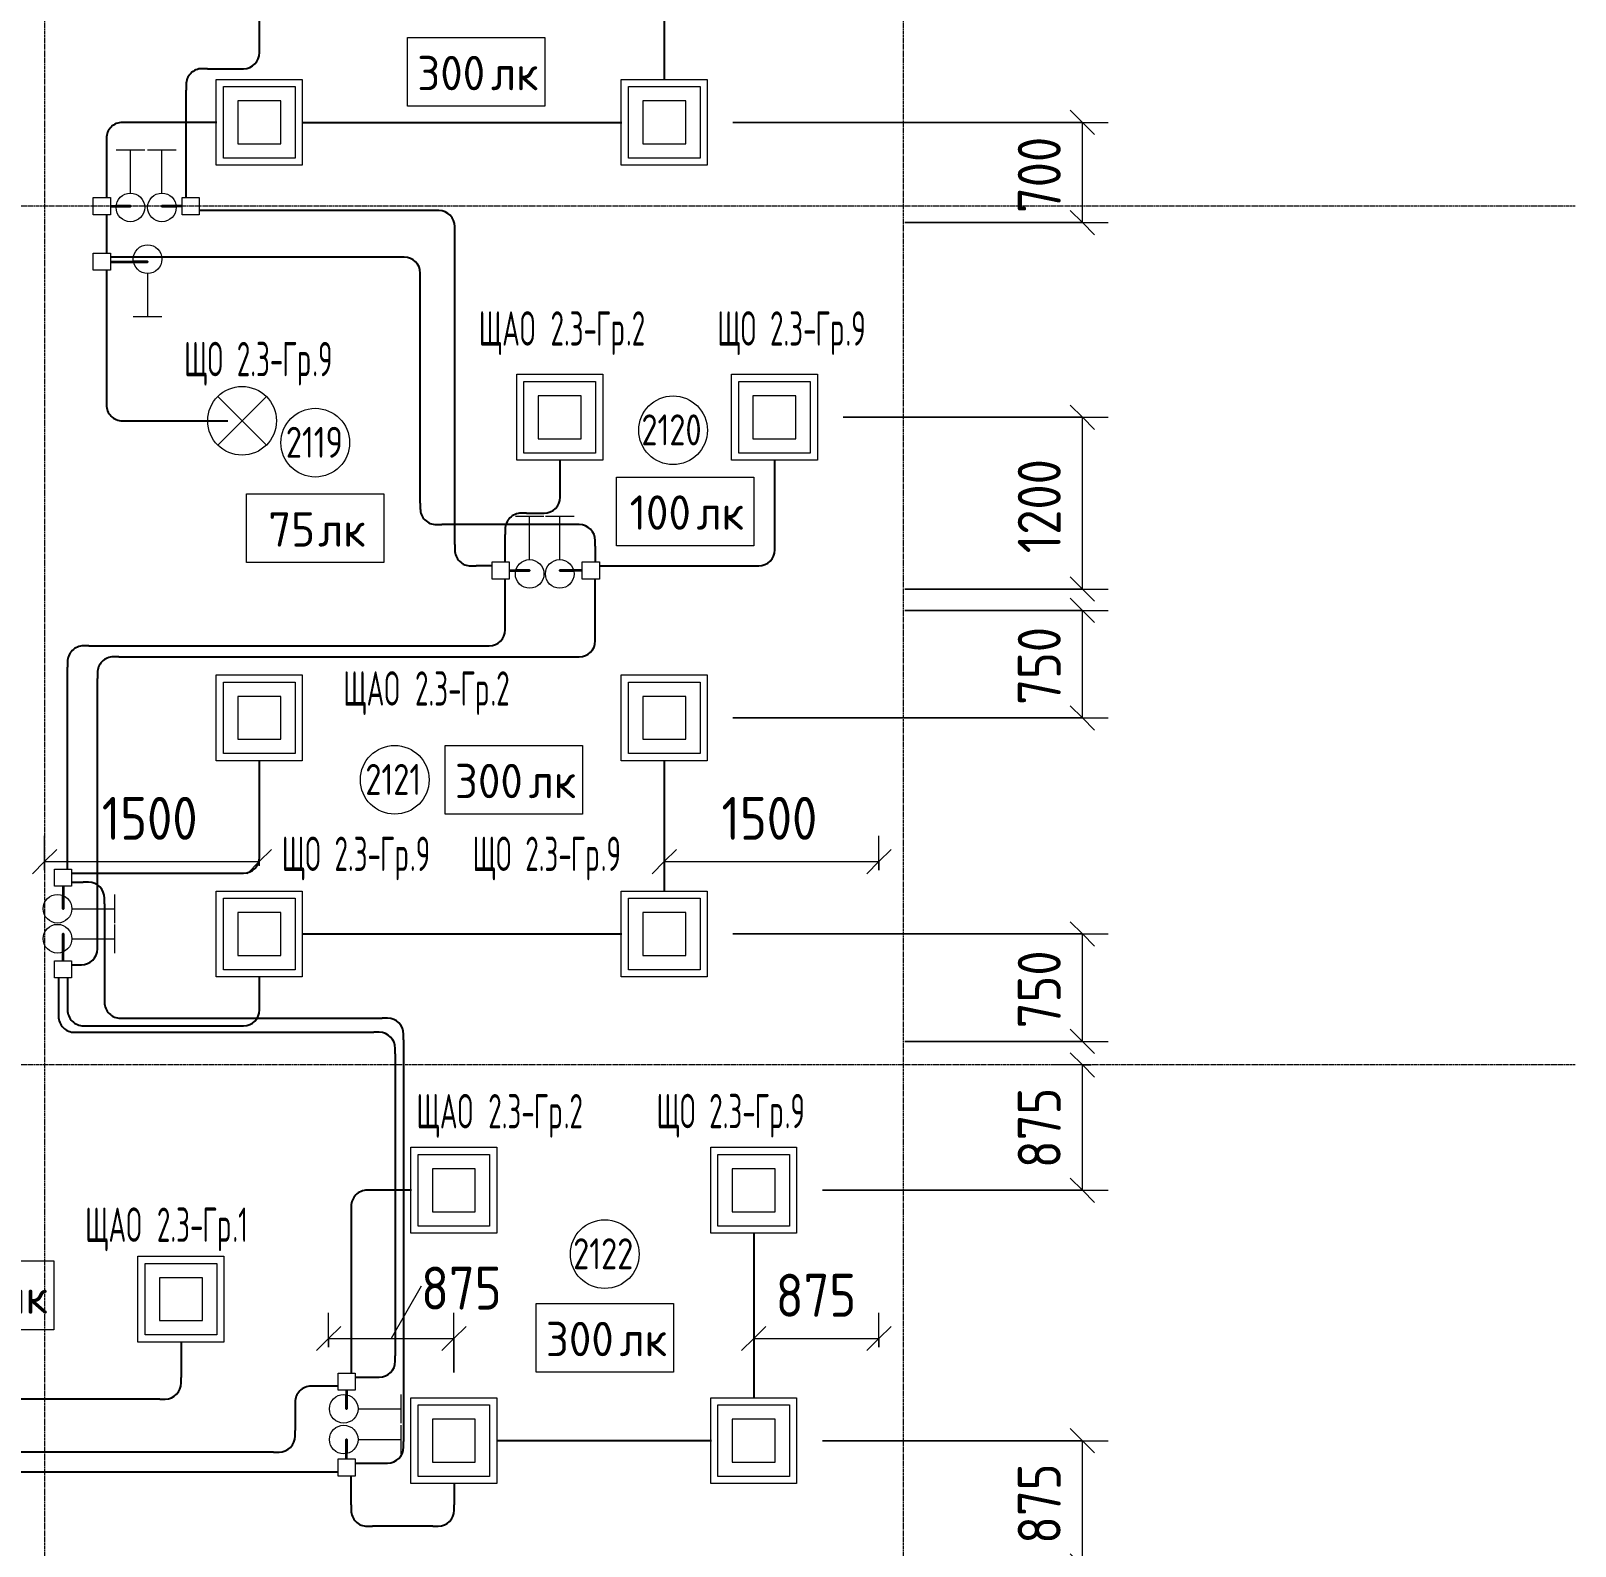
# Model space of a CAD drawing. Header units: millimetres. Extents: x -4730 to 98194, y -4296 to 93388.
# Drawn here: x 87405 to 98194, y 43139 to 53724 of the extents above; entities that cross this region are included whole.
import ezdxf

# ---------------------------------------------------------------- set-up
doc = ezdxf.new("R2010")
doc.units = ezdxf.units.MM
doc.linetypes.add('Линия сетки', pattern=[22.225, 12.7, -3.175, 3.175, -3.175])
for name, color, linetype, lineweight, true_color in [('Короба', 7, 'Continuous', 25, 0x008000), ('Соединительные детали коробов', 7, 'Continuous', 25, 0x008000), ('Типовые аннотации', 5, 'Continuous', 18, 0x0000ff)]:
    doc.layers.add(name, color=color, linetype=linetype, lineweight=lineweight, true_color=true_color)
for name, color, linetype, lineweight in [('Марки помещений', 7, 'Continuous', 9), ('Марки силовых электроприборов', 7, 'Continuous', 9), ('Оси', 7, 'Continuous', 9), ('Провода', 7, 'Continuous', 35), ('Размеры', 7, 'Continuous', 9), ('Размеры-120', 7, 'Continuous', 9)]:
    doc.layers.add(name, color=color, linetype=linetype, lineweight=lineweight)
doc.styles.add('GOST Common', font='GOST_Common.ttf', dxfattribs={"width": 0.6, "height": 240})
doc.styles.add('GOST Common_2', font='GOST_Common.ttf', dxfattribs={"height": 240})
doc.styles.add('GOST Common_3', font='GOST_Common.ttf', dxfattribs={"width": 0.9, "height": 300})
doc.styles.add('GOST Common_4', font='GOST_Common.ttf', dxfattribs={"width": 0.8, "height": 216})
doc.dimstyles.new('ADSK_Проверочный', dxfattribs={"dimscale": 304.8, "dimtxt": 301.714499, "dimasz": 0.556693, "dimexe": 0.590551, "dimexo": 0.590551, "dimgap": 0.19685, "dimtad": 1, "dimdec": 3, "dimrnd": 0.001, "dimdsep": 46, "dimtxsty": 'GOST Common_3', "dimblk1": 'OBLIQUE', "dimblk2": 'OBLIQUE', "dimsah": 1, "dimcen": 0.09, "dimazin": 0, "dimtfac": 1, "dimtdec": 4, "dimtix": 1, "dimtmove": 0, "dimatfit": 3, "dimfxl": 1, "dimtvp": 1, "dimtolj": 1, "dimtzin": 0, "dimarcsym": 2})
doc.dimstyles.new('ADSK_Проверочный_2', dxfattribs={"dimscale": 304.8, "dimtxt": 301.714499, "dimasz": 0.556693, "dimexe": 0.590551, "dimexo": 0.590551, "dimgap": 0.19685, "dimtad": 1, "dimdec": 3, "dimrnd": 0.001, "dimdsep": 46, "dimtxsty": 'GOST Common_3', "dimblk1": 'OBLIQUE', "dimblk2": 'OBLIQUE', "dimsah": 1, "dimcen": 0.09, "dimazin": 0, "dimtfac": 1, "dimtdec": 4, "dimtix": 1, "dimtmove": 1, "dimatfit": 3, "dimfxl": 1, "dimtvp": 1, "dimtolj": 1, "dimtzin": 0, "dimarcsym": 2})

# ---------------------------------------------------------------- blocks, each defined once
blk = doc.blocks.new('M_Короб_ отвод - Плоский торец - ПВХ - Стандартная-2386742-2-й этаж')
at = {"layer": 'Соединительные детали коробов'}
for p, q in [((0, 111.95), (0, 150.05)), ((-150.05, 0), (-111.95, 0))]:
    blk.add_line(p, q, dxfattribs=at)
blk.add_arc((-111.95, 111.95), 111.95, 270, 0, dxfattribs=at)
blk = doc.blocks.new('DIMBLOCK243-2-й этаж')
at = {"layer": 'Размеры-120'}
for p, q in [((94752, 46500), (94667, 46585)), ((94812, 46500), (94572, 46500)), ((94752, 45625), (94752, 46500)), ((94752, 46500), (94837, 46415)), ((94752, 46500), (94812, 46500)), ((94752, 45625), (94667, 45710)), ((92935, 45625), (94932, 45625)), ((94752, 45625), (92935, 45625)), ((94752, 45625), (94837, 45540))]:
    blk.add_line(p, q, dxfattribs=at)
at = {"layer": 'Размеры-120', "color": 0, "insert": (94300, 45779), "char_height": 300, "width": 681.16, "attachment_point": 1, "rotation": 90, "line_spacing_factor": 1.022761, "style": 'GOST Common_3'}
blk.add_mtext('875', dxfattribs=at)
blk = doc.blocks.new('_Oblique')
at = {"color": 0, "linetype": 'ByBlock', "lineweight": -2}
blk.add_line((-0.5, -0.5), (0.5, 0.5), dxfattribs=at)
blk = doc.blocks.new('DIMBLOCK244-2-й этаж')
at = {"layer": 'Размеры-120'}
for p, q in [((94752, 43875), (94667, 43960)), ((92935, 43875), (94932, 43875)), ((94752, 43875), (92935, 43875)), ((94752, 43000), (94752, 43875)), ((94752, 43875), (94837, 43790)), ((94752, 43000), (94667, 43085)), ((94812, 43000), (94572, 43000)), ((94752, 43000), (94837, 42915)), ((94752, 43000), (94812, 43000))]:
    blk.add_line(p, q, dxfattribs=at)
at = {"layer": 'Размеры-120', "color": 0, "insert": (94300, 43154), "char_height": 300, "width": 681.16, "attachment_point": 1, "rotation": 90, "line_spacing_factor": 1.022761, "style": 'GOST Common_3'}
blk.add_mtext('875', dxfattribs=at)
blk = doc.blocks.new('DIMBLOCK245-2-й этаж')
at = {"layer": 'Размеры-120'}
for p, q in [((92455, 44352), (92455, 44769)), ((92455, 44589), (92540, 44674)), ((93330, 44529), (93330, 44769)), ((93330, 44589), (93415, 44674)), ((92455, 44589), (92370, 44505)), ((92455, 44589), (93330, 44589)), ((92455, 44589), (92455, 44352)), ((93330, 44589), (93245, 44505)), ((93330, 44589), (93330, 44529))]:
    blk.add_line(p, q, dxfattribs=at)
at = {"layer": 'Размеры-120', "color": 0, "insert": (92609, 45041), "char_height": 300, "width": 681.16, "attachment_point": 1, "line_spacing_factor": 1.022761, "style": 'GOST Common_3'}
blk.add_mtext('875', dxfattribs=at)
blk = doc.blocks.new('DIMBLOCK246-2-й этаж')
at = {"layer": 'Размеры-120'}
for p, q in [((90131, 44955), (89922, 44589)), ((90131, 44955), (90131, 44955)), ((89485, 44529), (89485, 44769)), ((89485, 44589), (89570, 44674)), ((90360, 44352), (90360, 44769)), ((90360, 44589), (90445, 44674)), ((89485, 44589), (89400, 44505)), ((89485, 44589), (90360, 44589)), ((89485, 44589), (89485, 44529)), ((90360, 44589), (90275, 44505)), ((90360, 44589), (90360, 44352))]:
    blk.add_line(p, q, dxfattribs=at)
at = {"layer": 'Размеры-120', "color": 0, "insert": (90131, 45091), "char_height": 300, "width": 681.16, "attachment_point": 1, "line_spacing_factor": 1.022761, "style": 'GOST Common_3'}
blk.add_mtext('875', dxfattribs=at)
blk = doc.blocks.new('DIMBLOCK247-2-й этаж')
at = {"layer": 'Размеры-120'}
for p, q in [((91830, 47892), (91830, 48101)), ((93330, 47861), (93330, 48101)), ((91830, 47921), (91745, 47836)), ((91830, 47921), (91915, 48006)), ((91830, 47921), (93330, 47921)), ((91830, 47921), (91830, 47892)), ((93330, 47921), (93245, 47836)), ((93330, 47921), (93415, 48006)), ((93330, 47921), (93330, 47861))]:
    blk.add_line(p, q, dxfattribs=at)
at = {"layer": 'Размеры-120', "color": 0, "insert": (92230, 48373), "char_height": 300, "width": 840.71, "attachment_point": 1, "line_spacing_factor": 1.022761, "style": 'GOST Common_3'}
blk.add_mtext('1500', dxfattribs=at)
blk = doc.blocks.new('DIMBLOCK248-2-й этаж')
at = {"layer": 'Размеры-120'}
for p, q in [((87500, 47861), (87500, 48101)), ((89000, 47892), (89000, 48101)), ((87500, 47921), (87415, 47836)), ((87500, 47921), (87585, 48006)), ((87500, 47921), (89000, 47921)), ((87500, 47921), (87500, 47861)), ((89000, 47921), (88915, 47836)), ((89000, 47921), (89085, 48006)), ((89000, 47921), (89000, 47892))]:
    blk.add_line(p, q, dxfattribs=at)
at = {"layer": 'Размеры-120', "color": 0, "insert": (87900, 48373), "char_height": 300, "width": 840.71, "attachment_point": 1, "line_spacing_factor": 1.022761, "style": 'GOST Common_3'}
blk.add_mtext('1500', dxfattribs=at)
blk = doc.blocks.new('DIMBLOCK249-2-й этаж')
at = {"layer": 'Размеры-120'}
for p, q in [((94752, 47415), (94667, 47500)), ((92310, 47415), (94932, 47415)), ((94752, 47415), (92310, 47415)), ((94752, 46665), (94752, 47415)), ((94752, 47415), (94837, 47330)), ((94752, 46665), (94667, 46750)), ((93510, 46665), (94932, 46665)), ((94752, 46665), (93510, 46665)), ((94752, 46665), (94837, 46580))]:
    blk.add_line(p, q, dxfattribs=at)
at = {"layer": 'Размеры-120', "color": 0, "insert": (94300, 46756), "char_height": 300, "width": 681.16, "attachment_point": 1, "rotation": 90, "line_spacing_factor": 1.022761, "style": 'GOST Common_3'}
blk.add_mtext('750', dxfattribs=at)
blk = doc.blocks.new('DIMBLOCK250-2-й этаж')
at = {"layer": 'Размеры-120'}
for p, q in [((94752, 49675), (94667, 49760)), ((93510, 49675), (94932, 49675)), ((94752, 49675), (93510, 49675)), ((94752, 48925), (94752, 49675)), ((94752, 49675), (94837, 49590)), ((94752, 48925), (94667, 49010)), ((92310, 48925), (94932, 48925)), ((94752, 48925), (92310, 48925)), ((94752, 48925), (94837, 48840))]:
    blk.add_line(p, q, dxfattribs=at)
at = {"layer": 'Размеры-120', "color": 0, "insert": (94300, 49016), "char_height": 300, "width": 681.16, "attachment_point": 1, "rotation": 90, "line_spacing_factor": 1.022761, "style": 'GOST Common_3'}
blk.add_mtext('750', dxfattribs=at)
blk = doc.blocks.new('DIMBLOCK251-2-й этаж')
at = {"layer": 'Размеры-120'}
for p, q in [((94752, 51025), (94667, 51110)), ((93080, 51025), (94932, 51025)), ((94752, 51025), (93080, 51025)), ((94752, 49825), (94752, 51025)), ((94752, 51025), (94837, 50940)), ((94752, 49825), (94667, 49910)), ((93510, 49825), (94932, 49825)), ((94752, 49825), (93510, 49825)), ((94752, 49825), (94837, 49740))]:
    blk.add_line(p, q, dxfattribs=at)
at = {"layer": 'Размеры-120', "color": 0, "insert": (94300, 50075), "char_height": 300, "width": 840.71, "attachment_point": 1, "rotation": 90, "line_spacing_factor": 1.022761, "style": 'GOST Common_3'}
blk.add_mtext('1200', dxfattribs=at)
blk = doc.blocks.new('DIMBLOCK252-2-й этаж')
at = {"layer": 'Размеры-120'}
for p, q in [((94752, 53085), (94667, 53170)), ((92310, 53085), (94932, 53085)), ((94752, 53085), (92310, 53085)), ((94752, 52385), (94752, 53085)), ((94752, 53085), (94837, 53000)), ((94752, 52385), (94667, 52470)), ((93510, 52385), (94932, 52385)), ((94752, 52385), (93510, 52385)), ((94752, 52385), (94837, 52300))]:
    blk.add_line(p, q, dxfattribs=at)
at = {"layer": 'Размеры-120', "color": 0, "insert": (94300, 52451), "char_height": 300, "width": 681.16, "attachment_point": 1, "rotation": 90, "line_spacing_factor": 1.022761, "style": 'GOST Common_3'}
blk.add_mtext('700', dxfattribs=at)
blk = doc.blocks.new('Морка помещения_освещённость_ - Морка помещения_освещённость_-1484368-2-й этаж')
at = {"layer": 'Марки помещений', "color": 190, "true_color": 0x8000ff}
for p, q in [((-4, 0), (-4, 4)), ((-4, 4), (4, 4)), ((4, 4), (4, 0)), ((4, 0), (-4, 0))]:
    blk.add_line(p, q, dxfattribs=at)
blk = doc.blocks.new('ADSK_Марка_Помещение_1_ГОСТ21-501-2011 - Номер-85995-2-й этаж')
at = {"layer": 'Марки помещений'}
blk.add_circle((0, 0), 2, dxfattribs=at)

msp = doc.modelspace()

# ---------------------------------------------------------------- linework, layer by layer
at = {"layer": 'Короба'}
for p, q in [((89002.264, 53610.05), (89002.264, 54172.5)), ((91832.264, 53382.5), (91832.264, 54172.5)), ((88639.155, 53460), (88852.214, 53460)), ((88489.105, 52560), (88489.105, 53309.95)), ((88704.764, 53085), (88082.155, 53085)), ((89299.764, 53085), (91534.764, 53085)), ((87932.105, 52934.95), (87932.105, 52560)), ((87932.105, 52440), (87932.105, 52171.5858)), ((90216.6905, 52468.5), (88580.605, 52468.5)), ((90366.7405, 50136.3652), (90366.7405, 52318.45)), ((89975.1905, 52143.0858), (87960.605, 52143.0858)), ((87932.105, 52051.5858), (87932.105, 51150.05)), ((90125.2405, 50424.8652), (90125.2405, 51993.0358)), ((88082.155, 51000), (88780, 51000)), ((91102.264, 50504.8652), (91102.264, 50727.5)), ((92602.264, 50136.3652), (92602.264, 50727.5)), ((90868.2905, 50354.8152), (90952.214, 50354.8152)), ((91198.1905, 50274.8152), (90275.2905, 50274.8152)), ((90718.2405, 50014.8152), (90718.2405, 50204.7652)), ((91348.2405, 50124.7652), (91348.2405, 50014.8152)), ((90626.7405, 49986.3152), (90516.7905, 49986.3152)), ((91376.7405, 49986.3152), (92452.214, 49986.3152)), ((90718.2405, 49578.0747), (90718.2405, 49894.8152)), ((91348.2405, 49500.8913), (91348.2405, 49894.8152)), ((87810.6422, 49428.0247), (90568.1905, 49428.0247)), ((88019.1422, 49350.8413), (91198.1905, 49350.8413)), ((87660.5922, 47868.0247), (87660.5922, 49277.9747)), ((87869.0922, 47349.5747), (87869.0922, 49200.7913)), ((89002.264, 47989.5747), (89002.264, 48627.5)), ((91832.264, 47712.5), (91832.264, 48627.5)), ((87689.0922, 47839.5247), (88852.214, 47839.5247)), ((87689.0922, 47776.5247), (87769.0422, 47776.5247)), ((87919.0922, 47626.4747), (87919.0922, 46976.5747)), ((89299.764, 47415), (91534.764, 47415)), ((87689.0922, 47199.5247), (87719.0422, 47199.5247)), ((87597.5922, 47108.0247), (87597.5922, 46878.0747)), ((87660.5922, 47108.0247), (87660.5922, 46923.0747)), ((89002.264, 46923.0747), (89002.264, 47117.5)), ((87747.6422, 46728.0247), (89800.6283, 46728.0247)), ((87810.6422, 46773.0247), (88852.214, 46773.0247)), ((88069.1422, 46826.5247), (89859.0422, 46826.5247)), ((90009.0922, 46676.4747), (90009.0922, 43868.9332)), ((89950.6783, 46577.9747), (89950.6783, 44468.9332)), ((90064.764, 45625), (89792.2283, 45625)), ((89642.1783, 45474.95), (89642.1783, 44347.3832)), ((92457.264, 44172.5), (92457.264, 45327.5)), ((88455.2025, 44566.4553), (88455.2025, 44316.5053)), ((89550.6783, 44255.8832), (89400.7283, 44255.8832)), ((89670.6783, 44318.8832), (89800.6283, 44318.8832)), ((88305.1525, 44166.4553), (84963.4854, 44166.4553)), ((89250.6783, 44105.8332), (89250.6783, 43945.9332)), ((92159.764, 43875), (90659.764, 43875)), ((89100.6283, 43795.8832), (84690.6783, 43795.8832)), ((89670.6783, 43718.8832), (89859.0422, 43718.8832)), ((89550.6783, 43655.8832), (84690.6783, 43655.8832)), ((89642.1783, 43427.55), (89642.1783, 43627.3832)), ((90362.264, 43577.5), (90362.264, 43427.55)), ((90212.214, 43277.5), (89792.2283, 43277.5))]:
    msp.add_line(p, q, dxfattribs=at)
at = {"layer": 'Оси', "linetype": 'Линия сетки'}
for p, q in [((87500, 93388.3703), (87500, -3096.3487)), ((93500, 93388.3703), (93500, -3096.3487)), ((98194.2682, 52500), (-3530.0173, 52500)), ((98194.2682, 46500), (-3530.0173, 46500))]:
    msp.add_line(p, q, dxfattribs=at)
at = {"layer": 'Провода', "flags": 128}
for points in [[(87960.605, 52500.0006), (88100, 52500.0021), (88000.4389, 52500.0021)], [(88460.605, 52500.0006), (88320, 52500.0021), (88419.5611, 52500.0021)], [(87960.605, 52111.5863), (88220, 52111.5878), (88121.5913, 52111.5878)], [(90746.7405, 49954.8158), (90889.4901, 49954.8172), (90792.456, 49954.8172)], [(91256.7405, 49954.8157), (91100, 49954.8172), (91197.0341, 49954.8172)], [(87629.0909, 47748.0247), (87629.0874, 47591.7128), (87629.0874, 47684.0278)], [(87629.091, 47228.0247), (87629.0874, 47415), (87629.0874, 47289.8606)], [(89610.6768, 44227.3832), (89610.6735, 44097.9234), (89610.6735, 44195.8968)], [(89610.6768, 43747.3832), (89610.6735, 43883.3103), (89610.6735, 43785.3369)]]:
    msp.add_lwpolyline(points, dxfattribs=at)
at = {"layer": 'Типовые аннотации'}
for p, q in [((88700, 53385), (89300, 53385)), ((88700, 52785), (88700, 53385)), ((88750, 53335), (89250, 53335)), ((88750, 52835), (88750, 53335)), ((89250, 53335), (89250, 52835)), ((89300, 53385), (89300, 52785)), ((91530, 53385), (92130, 53385)), ((91530, 52785), (91530, 53385)), ((91580, 53335), (92080, 53335)), ((91580, 52835), (91580, 53335)), ((92080, 53335), (92080, 52835)), ((92130, 53385), (92130, 52785)), ((88850, 53235), (88850, 52935)), ((89150, 53235), (88850, 53235)), ((89150, 52935), (89150, 53235)), ((91680, 53235), (91680, 52935)), ((91980, 53235), (91680, 53235)), ((91980, 52935), (91980, 53235)), ((88200, 52890.6433), (88000, 52890.6433)), ((88100, 52590.6433), (88100, 52890.6433)), ((88850, 52935), (89150, 52935)), ((91680, 52935), (91980, 52935)), ((89300, 52785), (88700, 52785)), ((89250, 52835), (88750, 52835)), ((92130, 52785), (91530, 52785)), ((92080, 52835), (91580, 52835)), ((88220, 52029.3567), (88220, 51729.3567)), ((88120, 51729.3567), (88320, 51729.3567)), ((92300, 51325), (92900, 51325)), ((92300, 50725), (92300, 51325)), ((92350, 51275), (92850, 51275)), ((92350, 50775), (92350, 51275)), ((92850, 51275), (92850, 50775)), ((92900, 51325), (92900, 50725)), ((88880, 51000), (88710.2944, 51169.7056)), ((88880, 51000), (89049.7056, 51169.7056)), ((92450, 51175), (92450, 50875)), ((92750, 51175), (92450, 51175)), ((92750, 50875), (92750, 51175)), ((88880, 51000), (88710.2944, 50830.2944)), ((88880, 51000), (89049.7056, 50830.2944)), ((92450, 50875), (92750, 50875)), ((92900, 50725), (92300, 50725)), ((92850, 50775), (92350, 50775)), ((91200, 50330.6433), (91000, 50330.6433)), ((91100, 50030.6433), (91100, 50330.6433)), ((91530, 49225), (92130, 49225)), ((91530, 48625), (91530, 49225)), ((92130, 49225), (92130, 48625)), ((91580, 49175), (92080, 49175)), ((91580, 48675), (91580, 49175)), ((92080, 49175), (92080, 48675)), ((91680, 49075), (91680, 48775)), ((91980, 49075), (91680, 49075)), ((91980, 48775), (91980, 49075)), ((91680, 48775), (91980, 48775)), ((92080, 48675), (91580, 48675)), ((92130, 48625), (91530, 48625)), ((88700, 47715), (89300, 47715)), ((88700, 47115), (88700, 47715)), ((89300, 47715), (89300, 47115)), ((91530, 47715), (92130, 47715)), ((91530, 47115), (91530, 47715)), ((92130, 47715), (92130, 47115)), ((88750, 47665), (89250, 47665)), ((88750, 47165), (88750, 47665)), ((89250, 47665), (89250, 47165)), ((91580, 47665), (92080, 47665)), ((91580, 47165), (91580, 47665)), ((92080, 47665), (92080, 47165)), ((87990.6433, 47282.1756), (87990.6433, 47482.1756)), ((88850, 47565), (88850, 47265)), ((89150, 47565), (88850, 47565)), ((89150, 47265), (89150, 47565)), ((91680, 47565), (91680, 47265)), ((91980, 47565), (91680, 47565)), ((91980, 47265), (91980, 47565)), ((87690.6433, 47382.1756), (87990.6433, 47382.1756)), ((88850, 47265), (89150, 47265)), ((91680, 47265), (91980, 47265)), ((89250, 47165), (88750, 47165)), ((92080, 47165), (91580, 47165)), ((89300, 47115), (88700, 47115)), ((92130, 47115), (91530, 47115)), ((92155, 45925), (92755, 45925)), ((92155, 45325), (92155, 45925)), ((92205, 45875), (92705, 45875)), ((92205, 45375), (92205, 45875)), ((92705, 45875), (92705, 45375)), ((92755, 45925), (92755, 45325)), ((92305, 45775), (92305, 45475)), ((92605, 45775), (92305, 45775)), ((92605, 45475), (92605, 45775)), ((92305, 45475), (92605, 45475)), ((92755, 45325), (92155, 45325)), ((92705, 45375), (92205, 45375)), ((90060, 44175), (90660, 44175)), ((90060, 43575), (90060, 44175)), ((90660, 44175), (90660, 43575)), ((92155, 44175), (92755, 44175)), ((92155, 43575), (92155, 44175)), ((92755, 44175), (92755, 43575)), ((90110, 44125), (90610, 44125)), ((90110, 43625), (90110, 44125)), ((90210, 44025), (90210, 43725)), ((90510, 44025), (90210, 44025)), ((90510, 43725), (90510, 44025)), ((90610, 44125), (90610, 43625)), ((92205, 44125), (92705, 44125)), ((92205, 43625), (92205, 44125)), ((92305, 44025), (92305, 43725)), ((92605, 44025), (92305, 44025)), ((92605, 43725), (92605, 44025)), ((92705, 44125), (92705, 43625)), ((89990.6433, 43783.3103), (89990.6433, 43983.3103)), ((89690.6433, 43883.3103), (89990.6433, 43883.3103)), ((90210, 43725), (90510, 43725)), ((92305, 43725), (92605, 43725)), ((90610, 43625), (90110, 43625)), ((92705, 43625), (92205, 43625)), ((90660, 43575), (90060, 43575)), ((92755, 43575), (92155, 43575))]:
    msp.add_line(p, q, dxfattribs=at)
at = {"layer": 'Типовые аннотации', "color": 1, "true_color": 0xff0000}
for p, q in [((88420, 52890.6433), (88220, 52890.6433)), ((88320, 52590.6433), (88320, 52890.6433)), ((88460.605, 52560), (88580.605, 52560)), ((88460.605, 52440), (88460.605, 52560)), ((88580.605, 52560), (88580.605, 52440)), ((88580.605, 52440), (88460.605, 52440)), ((90800, 51325), (91400, 51325)), ((90800, 50725), (90800, 51325)), ((90850, 51275), (91350, 51275)), ((90850, 50775), (90850, 51275)), ((91350, 51275), (91350, 50775)), ((91400, 51325), (91400, 50725)), ((90950, 51175), (90950, 50875)), ((91250, 51175), (90950, 51175)), ((91250, 50875), (91250, 51175)), ((90950, 50875), (91250, 50875)), ((91400, 50725), (90800, 50725)), ((91350, 50775), (90850, 50775)), ((90989.4901, 50330.6433), (90789.4901, 50330.6433)), ((90889.4901, 50030.6433), (90889.4901, 50330.6433)), ((88700, 49225), (89300, 49225)), ((88700, 48625), (88700, 49225)), ((89300, 49225), (89300, 48625)), ((88750, 49175), (89250, 49175)), ((88750, 48675), (88750, 49175)), ((89250, 49175), (89250, 48675)), ((88850, 49075), (88850, 48775)), ((89150, 49075), (88850, 49075)), ((89150, 48775), (89150, 49075)), ((88850, 48775), (89150, 48775)), ((89250, 48675), (88750, 48675)), ((89300, 48625), (88700, 48625)), ((87990.6433, 47491.7128), (87990.6433, 47691.7128)), ((87690.6433, 47591.7128), (87990.6433, 47591.7128)), ((90060, 45925), (90660, 45925)), ((90060, 45325), (90060, 45925)), ((90110, 45875), (90610, 45875)), ((90110, 45375), (90110, 45875)), ((90610, 45875), (90610, 45375)), ((90660, 45925), (90660, 45325)), ((90210, 45775), (90210, 45475)), ((90510, 45775), (90210, 45775)), ((90510, 45475), (90510, 45775)), ((90210, 45475), (90510, 45475)), ((90660, 45325), (90060, 45325)), ((90610, 45375), (90110, 45375)), ((88152.9385, 45163.9553), (88752.9385, 45163.9553)), ((88152.9385, 44563.9553), (88152.9385, 45163.9553)), ((88202.9385, 45113.9553), (88702.9385, 45113.9553)), ((88202.9385, 44613.9553), (88202.9385, 45113.9553)), ((88702.9385, 45113.9553), (88702.9385, 44613.9553)), ((88752.9385, 45163.9553), (88752.9385, 44563.9553)), ((88302.9385, 45013.9553), (88302.9385, 44713.9553)), ((88602.9385, 45013.9553), (88302.9385, 45013.9553)), ((88602.9385, 44713.9553), (88602.9385, 45013.9553)), ((88302.9385, 44713.9553), (88602.9385, 44713.9553)), ((88752.9385, 44563.9553), (88152.9385, 44563.9553)), ((88702.9385, 44613.9553), (88202.9385, 44613.9553)), ((89550.6783, 44347.3832), (89670.6783, 44347.3832)), ((89550.6783, 44227.3832), (89550.6783, 44347.3832)), ((89670.6783, 44347.3832), (89670.6783, 44227.3832)), ((89670.6783, 44227.3832), (89550.6783, 44227.3832)), ((89990.6433, 43997.9234), (89990.6433, 44197.9234)), ((89690.6433, 44097.9234), (89990.6433, 44097.9234))]:
    msp.add_line(p, q, dxfattribs=at)
at = {"layer": 'Типовые аннотации', "color": 7}
for p, q in [((87840.605, 52560), (87960.605, 52560)), ((87840.605, 52440), (87840.605, 52560)), ((87960.605, 52560), (87960.605, 52440)), ((87960.605, 52440), (87840.605, 52440)), ((87840.605, 52171.5858), (87960.605, 52171.5858)), ((87840.605, 52051.5858), (87840.605, 52171.5858)), ((87960.605, 52171.5858), (87960.605, 52051.5858)), ((87960.605, 52051.5858), (87840.605, 52051.5858)), ((90626.7405, 50014.8152), (90746.7405, 50014.8152)), ((90626.7405, 49894.8152), (90626.7405, 50014.8152)), ((90746.7405, 50014.8152), (90746.7405, 49894.8152)), ((91256.7405, 50014.8152), (91376.7405, 50014.8152)), ((91256.7405, 49894.8152), (91256.7405, 50014.8152)), ((91376.7405, 50014.8152), (91376.7405, 49894.8152)), ((90746.7405, 49894.8152), (90626.7405, 49894.8152)), ((91376.7405, 49894.8152), (91256.7405, 49894.8152)), ((87569.0922, 47868.0247), (87689.0922, 47868.0247)), ((87569.0922, 47748.0247), (87569.0922, 47868.0247)), ((87689.0922, 47868.0247), (87689.0922, 47748.0247)), ((87689.0922, 47748.0247), (87569.0922, 47748.0247)), ((87569.0922, 47228.0247), (87689.0922, 47228.0247)), ((87569.0922, 47108.0247), (87569.0922, 47228.0247)), ((87689.0922, 47228.0247), (87689.0922, 47108.0247)), ((87689.0922, 47108.0247), (87569.0922, 47108.0247)), ((89550.6783, 43747.3832), (89670.6783, 43747.3832)), ((89550.6783, 43627.3832), (89550.6783, 43747.3832)), ((89670.6783, 43747.3832), (89670.6783, 43627.3832)), ((89670.6783, 43627.3832), (89550.6783, 43627.3832))]:
    msp.add_line(p, q, dxfattribs=at)
at = {"layer": 'Типовые аннотации'}
for centre, radius in [((88100, 52490.6433), 100), ((88220, 52129.3567), 100), ((88880, 51000), 240), ((91100, 49930.6433), 100), ((87590.6433, 47382.1756), 100), ((89590.6433, 43883.3103), 100)]:
    msp.add_circle(centre, radius, dxfattribs=at)
at = {"layer": 'Типовые аннотации', "color": 1, "true_color": 0xff0000}
for centre in [(88320, 52490.6433), (90889.4901, 49930.6433), (87590.6433, 47591.7128), (89590.6433, 44097.9234)]:
    msp.add_circle(centre, 100, dxfattribs=at)

# ---------------------------------------------------------------- block references
at = {"layer": 'Марки помещений', "color": 190, "true_color": 0x8000ff, "xscale": 120, "yscale": 120, "zscale": 120}
for p in [(90515.8139, 53197.7114), (91975.8792, 50127.3451), (89391.3991, 50009.5573), (90779.0352, 48252.0176), (87085.3069, 44650.7402), (91414.5521, 44353.8194)]:
    msp.add_blockref('Морка помещения_освещённость_ - Морка помещения_освещённость_-1484368-2-й этаж', p, dxfattribs=at)
at = {"layer": 'Марки помещений', "xscale": 120, "yscale": 120, "zscale": 120}
for p in [(91891.5903, 50934.0107), (89391.3991, 50847.3451), (89946.731, 48492.0176), (91414.5521, 45178.3891)]:
    msp.add_blockref('ADSK_Марка_Помещение_1_ГОСТ21-501-2011 - Номер-85995-2-й этаж', p, dxfattribs=at)
at = {"layer": 'Соединительные детали коробов'}
for p in [(89002.264, 53460), (91102.264, 50354.8152), (92602.264, 49986.3152), (90718.2405, 49428.0247), (91348.2405, 49350.8413), (89002.264, 47839.5247), (87869.0922, 47199.5247), (89002.264, 46773.0247), (89950.6783, 44318.8832), (88455.2025, 44166.4553), (89250.6783, 43795.8832), (90009.0922, 43718.8832), (90362.264, 43277.5)]:
    msp.add_blockref('M_Короб_ отвод - Плоский торец - ПВХ - Стандартная-2386742-2-й этаж', p, dxfattribs=at)
for p, rotation in [((88489.105, 53460), 180), ((87932.105, 53085), 180), ((90366.7405, 52468.5), 90), ((90125.2405, 52143.0858), 90), ((87932.105, 51000), 270), ((90125.2405, 50274.8152), 270), ((90718.2405, 50354.8152), 180), ((91348.2405, 50274.8152), 90), ((90366.7405, 49986.3152), 270), ((87660.5922, 49428.0247), 180), ((87869.0922, 49350.8413), 180), ((87919.0922, 47776.5247), 90), ((87919.0922, 46826.5247), 270), ((87597.5922, 46728.0247), 270), ((87660.5922, 46773.0247), 270), ((89950.6783, 46728.0247), 90), ((90009.0922, 46826.5247), 90), ((89642.1783, 45625), 180), ((89250.6783, 44255.8832), 180), ((89642.1783, 43277.5), 270)]:
    msp.add_blockref('M_Короб_ отвод - Плоский торец - ПВХ - Стандартная-2386742-2-й этаж', p, dxfattribs=dict(at, rotation=rotation))

# ---------------------------------------------------------------- texts
at = {"layer": 'Марки помещений', "color": 190, "true_color": 0x8000ff, "char_height": 240, "attachment_point": 1, "style": 'GOST Common_2'}
for s, insert, width in [('300', (90103.93, 53549.4234), 625.31625), ('лк', (90619.8675, 53549.4234), 413.67075), ('100', (91587.9953, 50479.0571), 567.59475), ('лк', (92056.3078, 50479.0571), 413.67075), ('75', (89062.9152, 50361.2693), 423.291), ('лк', (89412.1652, 50361.2693), 413.67075), ('300', (90367.1513, 48603.7295), 625.31625), ('лк', (90883.0888, 48603.7295), 413.67075), ('лк', (87193.0981, 45002.4522), 413.67075), ('300', (91002.6682, 44705.5314), 625.31625), ('лк', (91518.6057, 44705.5314), 413.67075)]:
    msp.add_mtext(s, dxfattribs=dict(at, insert=insert, width=width))
at = {"layer": 'Марки помещений', "char_height": 216, "attachment_point": 1, "style": 'GOST Common_4'}
for s, insert, width in [('2120', (91670.4743, 51044.7979), 546.4302), ('2119', (89186.1231, 50958.1323), 507.9492), ('2121', (89741.4551, 48602.8048), 507.9492), ('2122', (91193.4362, 45289.1764), 546.4302)]:
    msp.add_mtext(s, dxfattribs=dict(at, insert=insert, width=width))
at = {"layer": 'Марки силовых электроприборов', "char_height": 240, "attachment_point": 1, "style": 'GOST Common'}
for s, insert, width in [('ЩАО', (90533.6053, 51765.1824), 502.17705), (' 2.3-', (90947.9428, 51765.1824), 490.63275), ('Гр', (91352.7553, 51765.1824), 253.9746), ('.2', (91562.3053, 51765.1824), 178.93665), ('ЩО', (92200.5653, 51765.1824), 340.55685), (' 2.3-', (92481.5528, 51765.1824), 490.63275), ('Гр', (92886.3653, 51765.1824), 253.9746), ('.9', (93095.9153, 51765.1824), 178.93665), ('ЩО', (88475.0772, 51551.3587), 340.55685), (' 2.3-', (88756.0647, 51551.3587), 490.63275), ('Гр', (89160.8772, 51551.3587), 253.9746), ('.9', (89370.4272, 51551.3587), 178.93665), ('ЩАО', (89586.854, 49250.2336), 502.17705), (' 2.3-', (90001.1915, 49250.2336), 490.63275), ('Гр', (90406.004, 49250.2336), 253.9746), ('.2', (90615.554, 49250.2336), 178.93665), ('ЩО', (89157.5222, 48095.1824), 340.55685), (' 2.3-', (89438.5097, 48095.1824), 490.63275), ('Гр', (89843.3222, 48095.1824), 253.9746), ('.9', (90052.8722, 48095.1824), 178.93665), ('ЩО', (90490.5653, 48095.1824), 340.55685), (' 2.3-', (90771.5528, 48095.1824), 490.63275), ('Гр', (91176.3653, 48095.1824), 253.9746), ('.9', (91385.9153, 48095.1824), 178.93665), ('ЩАО', (90098.5499, 46296.9781), 502.17705), (' 2.3-', (90512.8874, 46296.9781), 490.63275), ('Гр', (90917.6999, 46296.9781), 253.9746), ('.2', (91127.2499, 46296.9781), 178.93665), ('ЩО', (91775.9109, 46298.0492), 340.55685), (' 2.3-', (92056.8984, 46298.0492), 490.63275), ('Гр', (92461.7109, 46298.0492), 253.9746), ('.9', (92671.2609, 46298.0492), 178.93665), ('ЩАО', (87783.4638, 45504.1377), 502.17705), (' 2.3-', (88197.8013, 45504.1377), 490.63275), ('Гр', (88602.6138, 45504.1377), 253.9746), ('.1', (88812.1638, 45504.1377), 138.5316)]:
    msp.add_mtext(s, dxfattribs=dict(at, insert=insert, width=width))

# ---------------------------------------------------------------- dimensions: what is measured, and where the dimension line sits
at = {"layer": 'Размеры'}
for base, p1, p2, override, picture, middle in [((94751.7055, 53085), (93330, 52385), (92129.764, 53085), {"dimpost": '<>', "dimfxl": 1389.448272}, 'DIMBLOCK252-2-й этаж', (94541.7055, 52735)), ((94751.7055, 51025), (93330, 49825), (92899.764, 51025), {"dimpost": '<>', "dimfxl": 1274.79529}, 'DIMBLOCK251-2-й этаж', (94541.7055, 50425)), ((94751.7055, 49675), (92129.764, 48925), (93330, 49675), {"dimpost": '<>', "dimfxl": 1415.297319}, 'DIMBLOCK250-2-й этаж', (94541.7055, 49300)), ((94751.7055, 47415), (93330, 46665), (92129.764, 47415), {"dimpost": '<>', "dimfxl": 1415.297319}, 'DIMBLOCK249-2-й этаж', (94541.7055, 47040)), ((94751.7055, 46500), (92754.764, 45625), (94631.7236, 46500), {"dimpost": '<>', "dimfxl": 2070.894098}, 'DIMBLOCK243-2-й этаж', (94541.7055, 46062.5)), ((94751.7055, 43875), (94631.7236, 43000), (92754.764, 43875), {"dimpost": '<>', "dimfxl": 2070.894098}, 'DIMBLOCK244-2-й этаж', (94541.7055, 43437.5))]:
    dim = msp.add_linear_dim(base=base, p1=p1, p2=p2, angle=90, dimstyle='ADSK_Проверочный', override=override, dxfattribs=at)
    dim.commit()
    dim.dimension.update_dxf_attribs({"geometry": picture, "text_midpoint": middle})
for base, p1, p2, override, picture, middle in [((89000, 47920.9295), (87500, 48040.9114), (89000, 47712.5), {"dimpost": '<>', "dimfxl": 1535.530533}, 'DIMBLOCK248-2-й этаж', (88250, 48130.9295)), ((93330, 47920.9295), (91830, 47712.5), (93330, 48040.9114), {"dimpost": '<>', "dimfxl": 1535.530533}, 'DIMBLOCK247-2-й этаж', (92580, 48130.9295)), ((93330, 44589.3589), (92455, 44172.5), (93330, 44709.3408), {"dimpost": '<>', "dimfxl": 1026.558812}, 'DIMBLOCK245-2-й этаж', (92892.5, 44799.3589))]:
    dim = msp.add_linear_dim(base=base, p1=p1, p2=p2, dimstyle='ADSK_Проверочный', override=override, dxfattribs=at)
    dim.commit()
    dim.dimension.update_dxf_attribs({"geometry": picture, "text_midpoint": middle})
dim = msp.add_linear_dim(base=(90360, 44589.3589), p1=(89485, 44709.3408), p2=(90360, 44172.5), dimstyle='ADSK_Проверочный_2', override={"dimpost": '<>', "dimfxl": 1026.558812}, dxfattribs=at)
dim.commit()
dim.dimension.update_dxf_attribs({"geometry": 'DIMBLOCK246-2-й этаж', "text_midpoint": (90471.3013, 44891.4481), "dimtype": 160})

doc.saveas('drawing.dxf')
